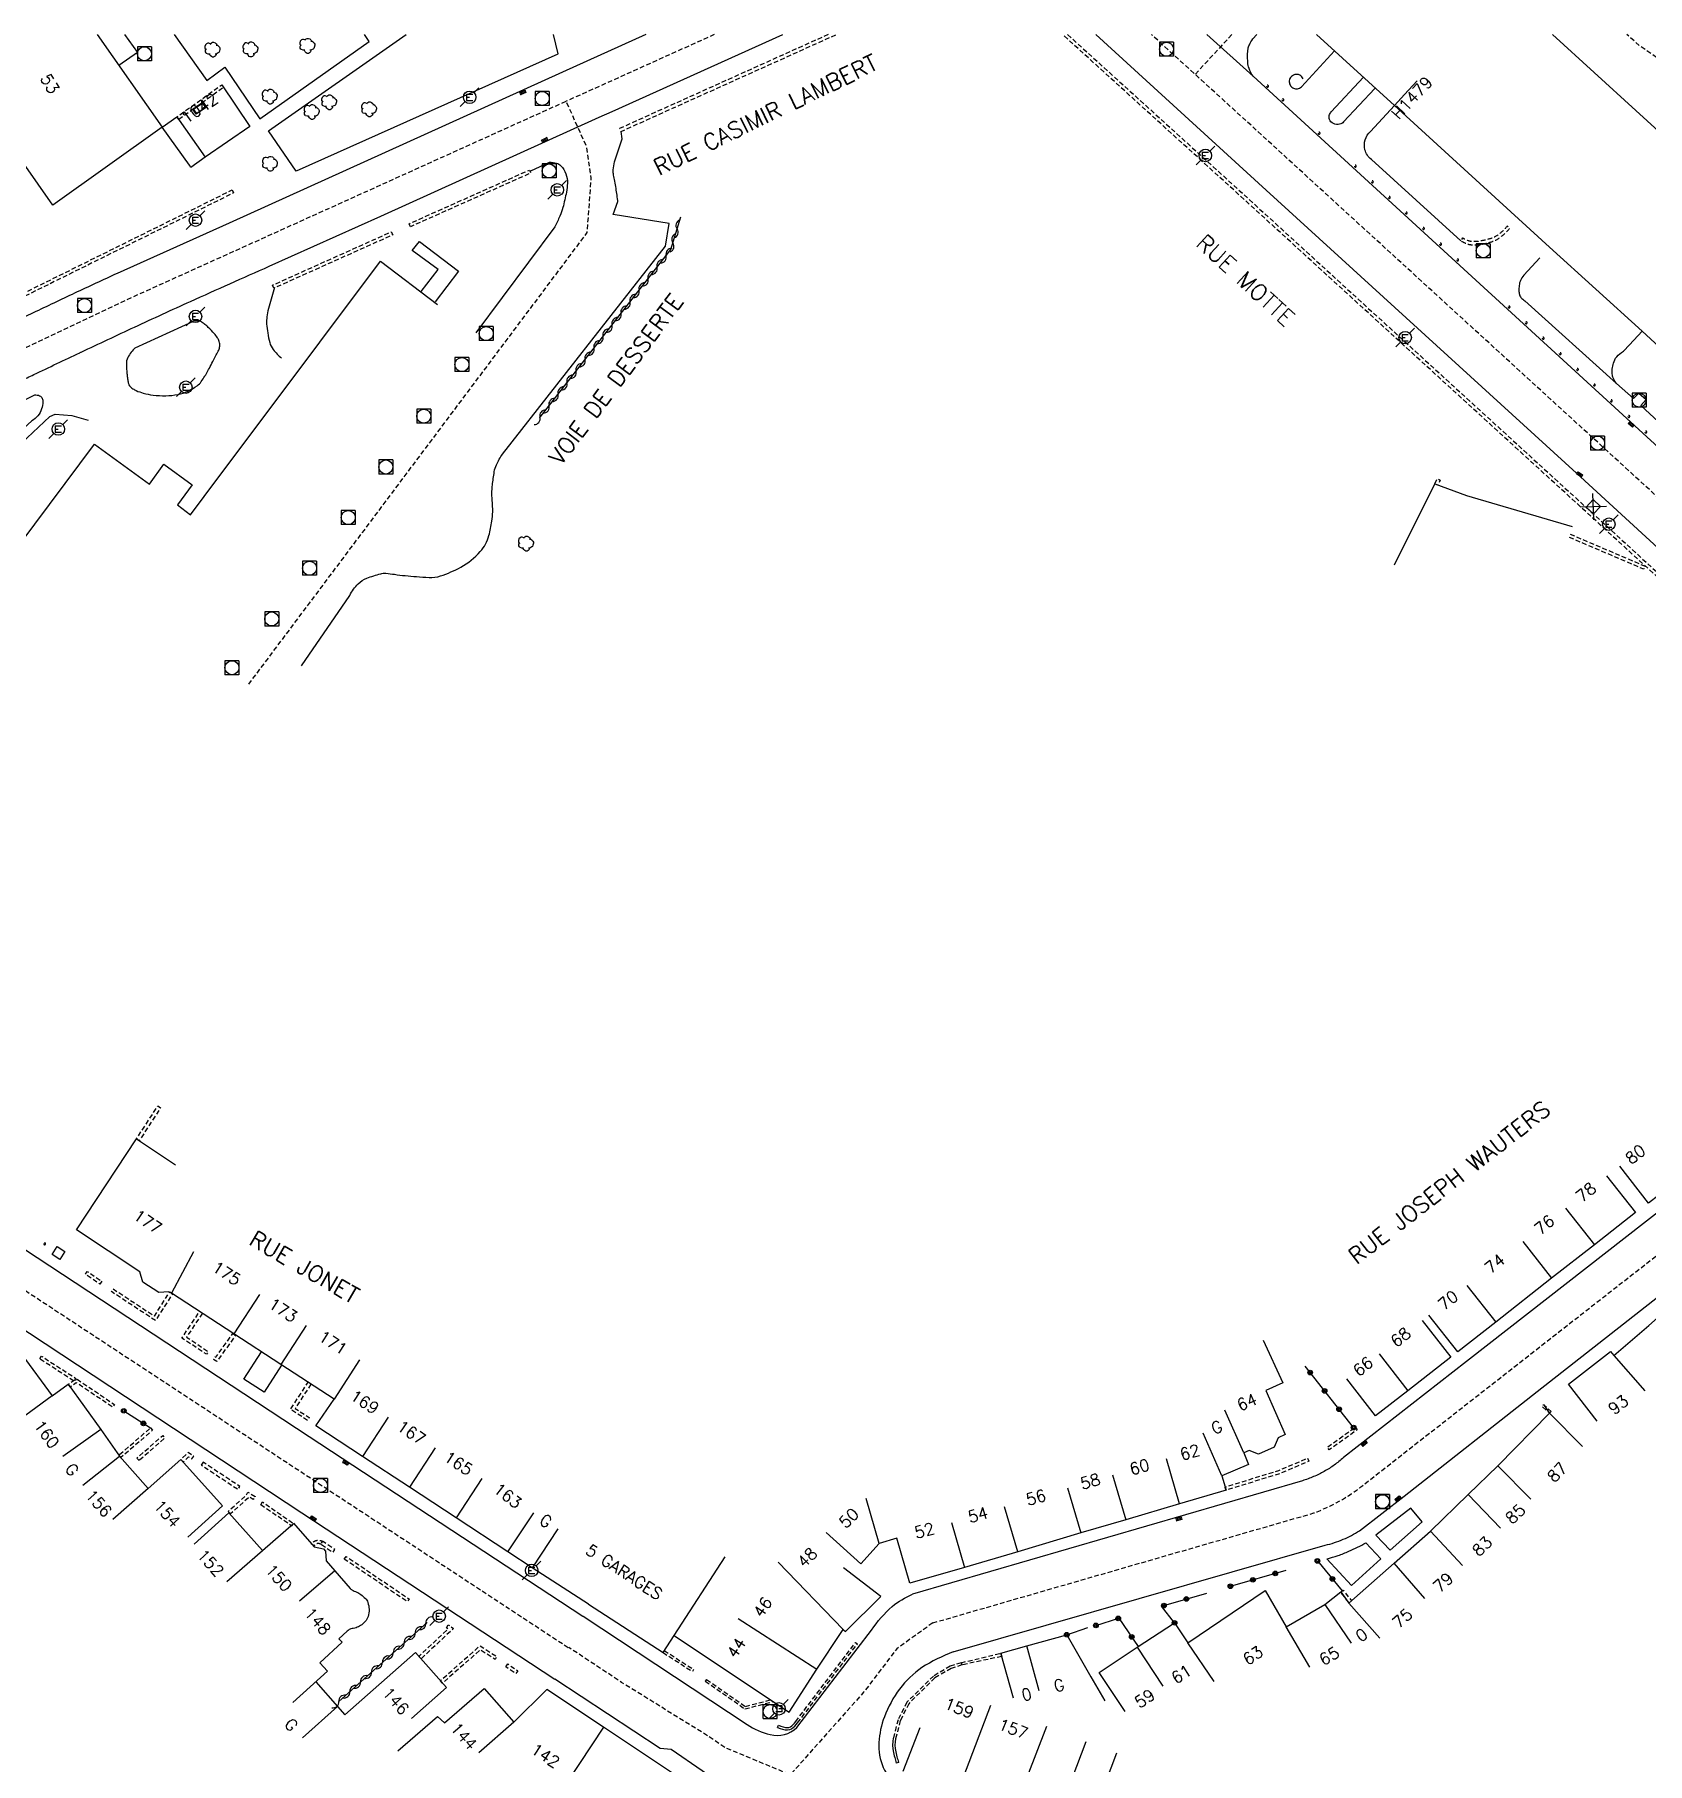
# Model space of a CAD drawing. Header units: millimetres. Extents: x 155999 to 157001, y 123000 to 124001.
# Drawn here: x 156323.2 to 156495.7, y 123815 to 124000 of the extents above; entities that cross this region are included whole.
import ezdxf
from ezdxf.enums import TextEntityAlignment as Align

# ---------------------------------------------------------------- set-up
doc = ezdxf.new("R2010")
doc.units = ezdxf.units.MM
doc.linetypes.add('DASHED', pattern=[0.75, 0.5, -0.25])
doc.layers.get('0').update_dxf_attribs({"linetype": 'CONTINUOUS'})
for name, color, linetype in [('W0001', 6, 'DASHED'), ('W0008', 7, 'CONTINUOUS'), ('W0017', 7, 'CONTINUOUS'), ('W0100', 7, 'CONTINUOUS'), ('W0112', 1, 'DASHED'), ('W0300', 7, 'CONTINUOUS'), ('W0310', 3, 'CONTINUOUS'), ('W0322', 7, 'CONTINUOUS'), ('W0400', 7, 'CONTINUOUS'), ('W0420', 7, 'CONTINUOUS'), ('W0471', 7, 'CONTINUOUS'), ('W0989', 7, 'CONTINUOUS'), ('W0991', 7, 'CONTINUOUS'), ('W1102', 7, 'CONTINUOUS')]:
    doc.layers.add(name, color=color, linetype=linetype)
doc.styles.get("Standard").update_dxf_attribs({"font": 'romans.shx', "width": 0.85})

# ---------------------------------------------------------------- blocks, each defined once
blk = doc.blocks.new('T400')
for p, q in [((-0.15, 0.3), (0.15, 0.3)), ((-0.15, -0.25), (-0.15, 0.3)), ((-0.15, 0.15), (0.15, 0.15)), ((-0.15, 0), (0.15, 0)), ((0.15, 0.3), (0.15, -0.25)), ((-0.15, -0.15), (0.15, -0.15)), ((-0.15, -0.25), (-0.15, -0.3)), ((-0.15, -0.3), (0.15, -0.3)), ((0.15, -0.3), (0.15, -0.25))]:
    blk.add_line(p, q)
blk = doc.blocks.new('t112o')
at = {"color": 0, "linetype": 'Continuous'}
for p, q in [((-0.5, 0.5), (0.5, 0.5)), ((-0.5, -0.5), (-0.5, 0.5)), ((0.5, 0.5), (0.5, -0.5)), ((0.5, -0.5), (-0.5, -0.5))]:
    blk.add_line(p, q, dxfattribs=at)
blk = doc.blocks.new('T420')
for p, q in [((0.75, 0.75), (-0.75, 0.75)), ((-0.75, 0.75), (-0.75, -0.75)), ((0.75, 0.75), (0.75, -0.75)), ((0.75, -0.75), (-0.75, -0.75))]:
    blk.add_line(p, q)
blk.add_ellipse((0, 0), major_axis=(-0.53, 0.53), ratio=1, start_param=3.926991, end_param=10.210176)
blk = doc.blocks.new('T471')
for p, q in [((-0.333334, 0.333334), (-0.333334, -0.333334)), ((-0.333334, 0.333334), (0.333334, 0.333334)), ((-0.333334, 0), (0, 0)), ((0.500001, 0.500001), (1.000002, 1.000002)), ((-0.500001, -0.500001), (-1.000002, -1.000002)), ((-0.333334, -0.333334), (0.333334, -0.333334))]:
    blk.add_line(p, q)
blk.add_ellipse((0, 0), major_axis=(0.471405, 0.471405), ratio=1, start_param=5.4977871438, end_param=11.780972451)
blk = doc.blocks.new('t310o')
at = {"color": 0, "linetype": 'Continuous'}
for centre, start, end in [((-0.5, 0.38), 216.8699, 323.1304), ((0.5, -0.37), 36.8699, 143.1303)]:
    blk.add_arc(centre, 0.625, start, end, dxfattribs=at)
blk = doc.blocks.new('t322o')
at = {"color": 0, "linetype": 'Continuous'}
for radius in [0.25, 0.15]:
    blk.add_circle((0, 0), radius, dxfattribs=at)
blk = doc.blocks.new('T300')
for p, q in [((-0.8, 0.51), (-0.86, 0.34)), ((-0.86, 0.34), (-0.86, 0.17)), ((-0.86, 0.17), (-0.74, 0.06)), ((-0.69, 0.63), (-0.8, 0.51)), ((-0.8, -0.06), (-0.74, 0.06)), ((-0.74, 0.06), (-0.69, 0.11)), ((-0.57, 0.69), (-0.69, 0.63)), ((-0.46, 0.69), (-0.57, 0.69)), ((-0.29, 0.63), (-0.46, 0.69)), ((-0.29, 0.63), (-0.17, 0.74)), ((-0.23, 0.57), (-0.29, 0.63)), ((-0.17, 0.74), (-0.06, 0.8)), ((-0.06, 0.8), (0.06, 0.8)), ((0.06, 0.8), (0.23, 0.74)), ((0.23, 0.74), (0.34, 0.63)), ((0.34, 0.63), (0.4, 0.51)), ((0.46, 0.46), (0.34, 0.46)), ((0.4, 0.51), (0.4, 0.46)), ((0.57, 0.4), (0.46, 0.46)), ((0.57, 0.4), (0.69, 0.29)), ((0.69, 0.29), (0.74, 0.17)), ((0.74, 0.06), (0.69, -0.17)), ((0.74, 0.17), (0.74, 0.06)), ((-0.8, -0.17), (-0.8, -0.06)), ((-0.8, -0.23), (-0.8, -0.17)), ((-0.74, -0.34), (-0.8, -0.23)), ((-0.69, -0.4), (-0.74, -0.34)), ((-0.51, -0.46), (-0.69, -0.4)), ((-0.4, -0.46), (-0.51, -0.46)), ((-0.4, -0.46), (-0.34, -0.46)), ((-0.34, -0.46), (-0.34, -0.4)), ((-0.34, -0.51), (-0.34, -0.46)), ((-0.29, -0.63), (-0.34, -0.51)), ((-0.17, -0.74), (-0.29, -0.63)), ((-0.06, -0.8), (-0.17, -0.74)), ((0.06, -0.8), (-0.06, -0.8)), ((0.17, -0.74), (0.06, -0.8)), ((0.23, -0.69), (0.17, -0.74)), ((0.29, -0.46), (0.23, -0.46)), ((0.29, -0.63), (0.23, -0.69)), ((0.46, -0.4), (0.29, -0.46)), ((0.34, -0.51), (0.29, -0.63)), ((0.34, -0.51), (0.34, -0.46)), ((0.57, -0.34), (0.46, -0.4)), ((0.63, -0.29), (0.57, -0.34)), ((0.69, -0.17), (0.63, -0.29))]:
    blk.add_line(p, q)
blk = doc.blocks.new('t991o')
at = {"color": 0, "linetype": 'Continuous'}
for p, q in [((-1, 1), (1, -1)), ((-1, -1), (1, 1))]:
    blk.add_line(p, q, dxfattribs=at)

msp = doc.modelspace()

# ---------------------------------------------------------------- linework, layer by layer
at = {"layer": 'W0001', "flags": 128}
for points in [[(156395.87, 124000), (156380.03, 123992.86)], [(156690.52, 123747.55), (156620.18, 123823.56), (156594.14, 123851.71), (156583.05, 123863.66), (156561.91, 123886.83), (156549.42, 123901.89), (156537.95, 123912.87), (156450.79, 123992.57), (156442.63, 124000)], [(156451.23, 124000), (156447.31, 123995.74)], [(156346.07, 123930.5), (156358.44, 123947), (156382.28, 123978.81), (156382.71, 123984.68), (156382.2, 123988.04), (156380.03, 123992.86), (156332.93, 123971.58), (156318.59, 123964.79), (156273.93, 123942.81), (156229.92, 123920.59), (156216.41, 123911.11), (156206.34, 123903.46), (156186.9, 123884.03), (156184.79, 123874.25)], [(156220.85, 123914.23), (156307.83, 123874.54), (156314.35, 123870.79), (156380.31, 123827.41)], [(156419.24, 123830.08), (156415.39, 123827.31), (156411.85, 123822.67), (156404.01, 123813.83), (156397, 123816.74), (156395.33, 123817.89), (156385.95, 123823.72), (156380.33, 123827.44)]]:
    msp.add_lwpolyline(points, dxfattribs=at)
for points in [[(156419.24, 123830.08), (156460, 123841.84, 0.076396), (156465.23, 123844.78), (156480.12, 123856.44), (156539.15, 123902.61), (156550.45, 123913.62), (156604.55, 123993.68), (156608.8, 124000)], [(156565.77, 123999.12), (156547.41, 123980.25, -0.104887), (156543.68, 123977.65, -0.020327), (156538.37, 123975.67, -0.124814), (156530.39, 123975.12, -0.135476), (156519.44, 123980.4), (156512.31, 123986.62), (156494.81, 123998.83), (156493.49, 124000)]]:
    msp.add_lwpolyline(points, format="xyb", dxfattribs=at)
at = {"layer": 'W0008', "flags": 128}
for points in [[(156321.63, 123962.93, -0.001007), (156323.09, 123963.63, -0.000009), (156328.01, 123965.97, -0.000463), (156328.1, 123966.02, -0.001536), (156328.14, 123966.03, -0.000009), (156333.87, 123968.71, -0.002928), (156339.86, 123971.46, -0.002095), (156348.27, 123975.22), (156360.2, 123980.58), (156383.56, 123991.17), (156384.95, 123991.78), (156403.2, 124000)], [(156388.55, 124000), (156379.64, 123995.98), (156343.97, 123979.84), (156331.99, 123974.45, 0.00077), (156329.72, 123973.39, 0.00077), (156327.45, 123972.33, 0.001504), (156323.02, 123970.23, 0.001504), (156318.6, 123968.11)], [(156436.67, 124000), (156454.9, 123983.36), (156488.11, 123953.07), (156517.35, 123926.24), (156535.52, 123909.67, -0.063777), (156536.31, 123908.9, -0.086505), (156536.71, 123908.18, -0.013171), (156536.92, 123907.5, -0.024766), (156537, 123907.13, -0.04493), (156537.04, 123906.59, -0.03162), (156536.99, 123905.82, -0.122353), (156536.8, 123905.32, -0.100978), (156536.2, 123904.74), (156476.35, 123858.03), (156463.17, 123847.76, -0.027316), (156462.19, 123846.97, -0.027316), (156461.12, 123846.29, -0.027534), (156459.98, 123845.73, -0.027534), (156458.78, 123845.29), (156417.06, 123833.17)], [(156532.87, 123922.91), (156525.36, 123929.68), (156499.02, 123953.86), (156453.5, 123995.54, -0.05142), (156453.08, 123996.38, -0.07186), (156452.94, 123997.03, -0.025601), (156452.92, 123997.83, -0.032467), (156452.97, 123998.46, -0.071392), (156453.11, 123998.91, -0.046839), (156453.48, 123999.53), (156453.91, 124000)], [(156351.71, 123932.46), (156356.87, 123940, -0.073852), (156357.78, 123941.24, -0.103639), (156358.7, 123941.84, -0.030088), (156360.19, 123942.32, -0.086695), (156360.74, 123942.37, -0.013946), (156361.67, 123942.26, 0.011401), (156362.81, 123942.12, 0.006462), (156364.02, 123942.01, 0.005817), (156365.36, 123941.92, 0.091715), (156366.59, 123942.09, 0.047537), (156368.77, 123943.03, 0.085777), (156370.84, 123944.69, 0.117405), (156371.76, 123946.41, 0.024388), (156372.09, 123947.95, 0.038848), (156372.17, 123948.93, 0.022677), (156372.12, 123950.18, -0.02867), (156372.09, 123951.16, -0.023684), (156372.14, 123951.8, -0.010532), (156372.34, 123953.23, -0.068041), (156372.57, 123953.97, -0.039401), (156373.23, 123955.13), (156390.65, 123977.35), (156391.04, 123979.79), (156385.04, 123980.76), (156385.54, 123982.16, 0.119821), (156385.55, 123982.26, 0.007791), (156385.33, 123983.73, 0.004027), (156385.19, 123984.5, -0.004942), (156385.08, 123985.12, -0.063667), (156385.07, 123985.54, -0.031159), (156385.2, 123986.37), (156386.01, 123988.86), (156385.9, 123989.64)], [(156376.26, 123985.41), (156378.25, 123986.35, -0.085106), (156379, 123986.24, -0.123643), (156379.45, 123985.97, -0.102213), (156380, 123985.1, -0.103556), (156380.16, 123984.1, -0.035313), (156380.05, 123983.15, -0.019998), (156379.67, 123981.49, -0.03203), (156379.35, 123980.59, -0.023757), (156378.8, 123979.43), (156370.38, 123968.1)], [(156348.84, 123972.93), (156348.12, 123970.44, 0.026842), (156348, 123969.61, 0.039284), (156347.99, 123969.03, 0.02586), (156348.1, 123968.08, 0.023468), (156348.32, 123967.05, 0.097346), (156348.68, 123966.31, 0.061537), (156349.58, 123965.38)], [(156492.38, 123962.68, -0.066791), (156492.04, 123963.22, -0.087396), (156491.92, 123963.7, -0.049445), (156491.93, 123964.21, -0.038467), (156492.06, 123964.86, -0.10725), (156492.4, 123965.52, -0.085449), (156493.11, 123966.12), (156493.11, 123966.12), (156493.76, 123966.82), (156495.13, 123968.28)], [(156317.62, 123947.01), (156319.45, 123951.28, 0.019973), (156319.62, 123951.72, 0.047737), (156319.67, 123951.91, 0.006722), (156319.74, 123952.43, -0.007163), (156319.81, 123952.92, -0.007384), (156319.95, 123953.74, -0.017228), (156320.03, 123954.09, -0.071863), (156320.12, 123954.3, -0.015988), (156320.66, 123955.14, -0.028365), (156320.83, 123955.37, -0.016911), (156321.16, 123955.71), (156324.79, 123959.15), (156325.35, 123959.4), (156327.16, 123959.26), (156328.9, 123958.75)], [(156421.42, 123826.99), (156461.22, 123838.39, 0.021243), (156462.2, 123838.67, 0.021243), (156463.15, 123839.03, 0.020555), (156464.04, 123839.45, 0.020555), (156464.89, 123839.94), (156469.67, 123843.65), (156483.89, 123854.85), (156542.11, 123900.49, -0.072728)], [(156381.82, 123830.76), (156352.54, 123849.98), (156316.4, 123873.74, 0.007221)], [(156381.84, 123830.8), (156399.4, 123819.23, 0.1046), (156401.84, 123818.15, 0.265), (156404.7, 123818.88), (156409.63, 123825.32), (156412.69, 123829.32, -0.0577), (156414.9, 123831.85, -0.0501), (156417.06, 123833.17)], [(156421.42, 123826.99, 0.0485), (156418.08, 123825.3, 0.0813), (156415.7, 123823.01, 0.0731), (156414.07, 123820.03, 0.0755), (156413.47, 123817.29, 0.1237), (156413.95, 123814.61, 0.1909), (156415.67, 123812.83), (156437.07, 123804.74, -0.024), (156443.3, 123802.27, -0.0386), (156448.74, 123798.89), (156472.67, 123782.07), (156482.9, 123774.88, 0.1085), (156484.72, 123774.03, 0.1155), (156486.6, 123774.21, 0.1061), (156488.99, 123775.5), (156495.24, 123780.93)], [(156319.52, 123700.87), (156337.89, 123726.96), (156345.28, 123737.49), (156395.48, 123808.83, 0.1053), (156396.27, 123810.7, 0.152), (156396.09, 123812.65, 0.1333), (156394.59, 123814.25), (156391.27, 123816.54), (156390.07, 123816.63), (156378.81, 123824.07)]]:
    msp.add_lwpolyline(points, format="xyb", dxfattribs=at)
for points in [[(156378.63, 124000), (156379.14, 123997.93)], [(156453.5, 123995.54), (156448.54, 124000)], [(156364.53, 123972.52), (156366.34, 123974.87), (156363.57, 123976.89), (156364.34, 123977.86), (156368.51, 123974.68), (156366.03, 123971.4)], [(156333.92, 123966.49), (156340.15, 123969.34)], [(156312.31, 123867.84), (156351.76, 123841.84), (156378.8, 123824.05)], [(156349.58, 123857.67), (156347.72, 123854.77), (156345.56, 123856.16), (156347.45, 123859.07)]]:
    msp.add_lwpolyline(points, dxfattribs=at)
msp.add_lwpolyline([(156320.06, 123956.28), (156319.96, 123956.45), (156319.9, 123958.5), (156320.02, 123959.89), (156323.18, 123961.45, -0.130789), (156323.7, 123961.36, -0.178387), (156323.99, 123961.08, -0.126389), (156324.06, 123960.71, -0.060513), (156323.91, 123959.95, -0.094782), (156323.52, 123959.22, -0.092195), (156322.87, 123958.67), (156320.71, 123956.69)], format="xyb", close=True, dxfattribs=at)
at = {"layer": 'W0017', "flags": 128}
for points in [[(156332.78, 124000), (156334.16, 123998.09), (156332.19, 123996.68)], [(156338.1, 124000), (156341.6, 123995.08), (156343.53, 123996.52), (156347.26, 123990.99), (156358.96, 123999.26), (156358.45, 124000)], [(156379.15, 123997.92), (156351.13, 123985.37), (156348.18, 123989.7), (156362.91, 124000)], [(156343.18, 123994.63), (156346.19, 123990.18), (156341.42, 123986.88)]]:
    msp.add_lwpolyline(points, dxfattribs=at)
for points in [[(156458.87, 123995.25, 0.181668), (156458.5, 123995.66, 0.187206), (156457.96, 123995.72, 0.166655), (156457.51, 123995.41, 0.182338), (156457.37, 123994.93, 0.134017), (156457.52, 123994.53, 0.136551), (156457.84, 123994.26, 0.149338), (156458.27, 123994.21, 0.145192), (156458.67, 123994.41), (156462.21, 123998.27)], [(156466.52, 123994.22), (156463.19, 123990.66, -0.067494), (156462.99, 123990.5, -0.068587), (156462.76, 123990.41, -0.174764), (156462.09, 123990.48, -0.192954), (156461.67, 123990.93, -0.1524), (156461.65, 123991.33, -0.132828), (156461.87, 123991.72), (156465.31, 123995.44)], [(156475.72, 123977.95), (156466.17, 123986.63, -0.081839), (156465.73, 123987.1, -0.081839), (156465.47, 123987.68, -0.139303), (156465.49, 123988.74, -0.139303), (156466.06, 123989.64), (156468.62, 123992.42)], [(156484.17, 123976.11), (156482.45, 123974.26, 0.062788), (156482.11, 123973.7, 0.075565), (156481.97, 123973.17, 0.037624), (156481.94, 123972.6, 0.053329), (156481.99, 123972.21, 0.116382), (156482.16, 123971.88, 0.081243), (156482.57, 123971.53), (156492.38, 123962.68), (156494.19, 123961.05), (156494.75, 123961.64), (156495.54, 123960.95), (156494.97, 123960.31), (156499.69, 123955.96), (156516.42, 123940.74), (156527.25, 123930.89)], [(156333.92, 123966.49, 0.084249), (156333.15, 123965.47, 0.134099), (156332.98, 123964.68, 0.007304), (156333.04, 123963.76, 0.014662), (156333.1, 123963.3, 0.006496), (156333.17, 123962.84, 0.018067), (156333.2, 123962.67, 0.116151), (156333.32, 123962.43, 0.063151), (156333.68, 123962.11, 0.055578), (156334.04, 123961.91, 0.029089), (156334.79, 123961.64, 0.040441), (156335.84, 123961.43, 0.032211), (156337.19, 123961.36, 0.048236), (156338.5, 123961.51, 0.056959), (156339.57, 123961.86, 0.047674), (156340.54, 123962.42, 0.083118), (156341, 123962.88, 0.010996), (156341.38, 123963.45, 0.021839), (156341.55, 123963.74, 0.003455), (156341.86, 123964.33, -0.002934), (156342.22, 123965.03, -0.008612), (156342.53, 123965.6, 0.009216), (156342.81, 123966.12, 0.082834), (156342.95, 123966.56, 0.08355), (156342.95, 123967.02, 0.051561), (156342.87, 123967.29, 0.044216), (156342.72, 123967.57, 0.038131), (156342.4, 123968, 0.021593), (156341.75, 123968.68, 0.023774), (156341.39, 123968.99, 0.023513), (156341.01, 123969.27, 0.124498), (156340.7, 123969.37, 0.070376), (156340.15, 123969.34)], [(156464.05, 123834.07), (156461.38, 123836.93, 0.018276), (156462.59, 123837.29, 0.018276), (156463.76, 123837.75, 0.014802), (156464.68, 123838.18, 0.014802), (156465.58, 123838.66), (156467.18, 123836.94), (156464.04, 123834.1)]]:
    msp.add_lwpolyline(points, format="xyb", dxfattribs=at)
for points in [[(156341.55, 123992.22), (156340.45, 123991.48), (156340.09, 123992.03), (156341.18, 123992.76)], [(156466.64, 123839.46), (156468.18, 123837.85), (156471.58, 123840.91), (156470.38, 123842.36)]]:
    msp.add_lwpolyline(points, close=True, dxfattribs=at)
at = {"layer": 'W0100'}
msp.add_line((156417.87, 123818.86), (156416.04, 123814.2), dxfattribs=at)
at = {"layer": 'W0100', "flags": 128}
for points in [[(156329.85, 124000), (156336.83, 123990.09), (156325.11, 123981.76), (156312.79, 123999.35), (156313.71, 124000)], [(156460.3, 124000), (156468.62, 123992.42), (156485.21, 123977.24), (156495.13, 123968.28), (156530.29, 123935.85), (156533.02, 123938.87), (156529.32, 123942.23)], [(156533.02, 123938.87), (156541.78, 123948.47), (156510.12, 123977.32), (156512.62, 123980.03), (156505.7, 123986.3), (156503.37, 123983.74), (156485.54, 124000)], [(156468.62, 123992.42), (156469.71, 123993.6), (156471.07, 123995.06)], [(156310.94, 123918.39), (156304.86, 123923.17), (156315.19, 123936.96), (156329.59, 123956.2), (156335.46, 123951.89), (156337, 123954.04), (156340.01, 123951.82), (156338.44, 123949.69), (156339.86, 123948.63), (156341.32, 123950.58), (156353.67, 123967.09), (156360.15, 123975.75), (156366.27, 123971.14)], [(156468.63, 123943.29), (156472.95, 123951.94), (156476.33, 123950.68), (156487.64, 123947.36), (156487.64, 123947.36)], [(156530.16, 123908.18), (156533.31, 123904.29), (156528.27, 123900.22), (156524.35, 123897.13), (156519.61, 123893.41), (156515.23, 123890.03), (156511.28, 123886.97), (156508.91, 123885.14), (156504.34, 123881.59), (156499.12, 123877.55), (156495.8, 123874.98), (156492.74, 123878.93)], [(156353.26, 123851.18), (156355.2, 123854.02), (156349.5, 123857.72), (156344.48, 123861.01), (156337.81, 123865.37), (156337.53, 123865.49), (156336.44, 123865.42), (156334.75, 123866.52), (156334.43, 123867.64), (156327.64, 123872.12), (156334.05, 123881.85), (156338.23, 123879.1)], [(156491.3, 123877.91), (156494.4, 123873.98), (156490.02, 123870.52), (156485.44, 123866.96), (156479.47, 123862.24), (156475.39, 123859.07), (156472.32, 123863.02)], [(156490.32, 123851.67), (156487.25, 123855.61), (156491.74, 123859.11), (156492.11, 123858.68), (156495.83, 123861.9), (156500.19, 123865.76), (156502.31, 123867.46), (156508.28, 123872.06), (156510.81, 123869.1), (156518.72, 123875.57), (156521.89, 123871.7)], [(156340.18, 123869.77), (156337.81, 123865.37)], [(156347.22, 123865.2), (156344.48, 123861.01)], [(156352.23, 123861.91), (156349.5, 123857.72)], [(156471.58, 123862.44), (156474.65, 123858.5), (156470.05, 123854.92), (156466.6, 123852.23), (156463.53, 123856.18)], [(156454.6, 123860.33), (156456.67, 123855.77), (156454.86, 123854.95), (156456.93, 123850.23), (156456.18, 123849.89), (156455.75, 123848.9), (156454.1, 123848.15), (156453.07, 123848.52), (156452.52, 123848.27), (156453.03, 123847.04), (156450.16, 123845.8), (156450.61, 123844.27), (156445.65, 123842.83), (156439.89, 123841.12), (156435.09, 123839.73), (156428.34, 123837.7), (156422.65, 123836.01), (156416.79, 123834.32), (156415.41, 123839.13), (156413.51, 123838.58), (156411.55, 123836.4), (156407.83, 123839.74)], [(156317.77, 123855.85), (156321.8, 123858.81), (156325.05, 123854.37), (156326.77, 123855.61), (156330.26, 123850.78), (156332.26, 123847.93)], [(156357.92, 123858.21), (156355.2, 123854.02)], [(156439.83, 123820.61), (156437.04, 123824.76), (156441.1, 123827.48), (156445.11, 123830.09), (156446.54, 123827.96), (156454.81, 123833.55), (156457.06, 123829.65), (156461.17, 123832.06), (156462.9, 123833.4), (156463.74, 123832.19), (156468.58, 123836.46), (156472.5, 123839.9), (156476.5, 123843.81), (156479.69, 123846.88), (156485.21, 123852.52)], [(156484.57, 123853.44), (156485.21, 123852.52), (156488.73, 123848.96)], [(156366, 123848.8), (156363.26, 123844.62), (156358.23, 123847.9), (156353.24, 123851.17)], [(156360.97, 123852.09), (156358.23, 123847.9)], [(156328.33, 123844.83), (156332.26, 123847.93), (156335.31, 123844.46), (156338.8, 123847.56), (156343.28, 123842.6), (156339.57, 123839.25)], [(156371, 123845.52), (156368.25, 123841.34)], [(156373.8, 123837.68), (156368.25, 123841.34), (156363.26, 123844.62)], [(156340.23, 123838.51), (156343.95, 123841.85), (156347.56, 123837.83), (156350.87, 123840.73)], [(156379.13, 123840.15), (156376.39, 123835.97), (156373.8, 123837.68), (156376.56, 123841.85)], [(156382.41, 123832.1), (156376.39, 123835.97), (156376.39, 123835.97)], [(156382.41, 123832.1), (156390.39, 123826.93), (156391.59, 123828.75), (156396.63, 123825.33), (156403.88, 123820.53), (156406.84, 123825.12), (156409.44, 123829.05), (156409.66, 123829.39), (156409.89, 123829.16), (156413.67, 123832.9)], [(156427.89, 123822.03), (156426.52, 123826.84), (156429.29, 123827.63), (156433.57, 123828.81), (156436.14, 123824.33), (156437.64, 123821.73)], [(156355.55, 123821.13), (156356.36, 123820.25), (156363.9, 123826.93), (156367.22, 123823.16), (156363.47, 123819.85)], [(156353.25, 123823.78), (156355.55, 123821.13), (156351.82, 123817.8)], [(156362.02, 123816.4), (156366.27, 123820.08), (156367, 123819.4), (156371.25, 123823.07), (156374.43, 123819.47), (156370.68, 123816.17)], [(156393.66, 123812.51), (156384.03, 123818.93), (156377.95, 123822.97), (156374.43, 123819.47)]]:
    msp.add_lwpolyline(points, dxfattribs=at)
for points in [[(156336.83, 123990.09), (156338.39, 123991.2), (156341.42, 123986.88), (156339.89, 123985.79), (156339.72, 123986.02)], [(156341.11, 123992.68), (156341.45, 123992.19), (156340.51, 123991.54), (156340.17, 123992.03)], [(156490.66, 123949.52), (156489.91, 123948.73), (156489.14, 123949.46), (156489.89, 123950.25)]]:
    msp.add_lwpolyline(points, close=True, dxfattribs=at)
msp.add_lwpolyline([(156350.86, 123840.74), (156353.06, 123838.23), (156354.07, 123837.99), (156354.28, 123837.74), (156354.35, 123836.72), (156355.27, 123835.67), (156356.91, 123833.77, 0.025678), (156357.06, 123833.64, 0.048731), (156357.16, 123833.58, 0.035579), (156357.36, 123833.49, -0.026854), (156357.64, 123833.38, -0.051391), (156358.07, 123833.12, -0.040467), (156358.55, 123832.7, -0.108646), (156358.81, 123832.28, -0.071804), (156358.95, 123831.55, -0.089918), (156358.84, 123830.77, -0.11112), (156358.52, 123830.23, -0.053729), (156358.02, 123829.79, -0.071823), (156357.57, 123829.57, -0.044466), (156357.26, 123829.5, 0.051866), (156356.99, 123829.44, 0.059699), (156356.83, 123829.36, 0.037893), (156356.61, 123829.19), (156355.71, 123828.38), (156356.08, 123828.03), (156353.69, 123825.82), (156354.5, 123824.92), (156350.78, 123821.57)], format="xyb", dxfattribs=at)
at = {"layer": 'W0112'}
for p, q in [((156390.39, 123826.93), (156390.39, 123826.92)), ((156390.39, 123826.92), (156393.53, 123824.88)), ((156390.52, 123827.13), (156393.66, 123825.09)), ((156404.58, 123819.53), (156410.98, 123827.99)), ((156404.78, 123819.38), (156411.18, 123827.84)), ((156410.98, 123827.99), (156411.18, 123827.84)), ((156422.27, 123825.82), (156426.52, 123826.84)), ((156426.62, 123826.5), (156422.35, 123825.58)), ((156426.52, 123826.84), (156426.62, 123826.5)), ((156393.66, 123825.09), (156393.53, 123824.88)), ((156421.1, 123825.45), (156419.32, 123824.4)), ((156421.2, 123825.22), (156419.47, 123824.2)), ((156422.27, 123825.82), (156421.1, 123825.45)), ((156422.35, 123825.58), (156421.2, 123825.22)), ((156422.27, 123825.82), (156422.35, 123825.58)), ((156395.05, 123824.04), (156394.91, 123823.84)), ((156394.91, 123823.84), (156399.15, 123820.88)), ((156395.05, 123824.04), (156399.2, 123821.15)), ((156419.32, 123824.4), (156416.47, 123821.59)), ((156419.47, 123824.2), (156416.68, 123821.44)), ((156399.15, 123820.88), (156402.17, 123821.66)), ((156399.2, 123821.15), (156401.89, 123821.85)), ((156416.47, 123821.59), (156415.53, 123819.72)), ((156416.68, 123821.44), (156415.76, 123819.63)), ((156402.64, 123818.9), (156402.73, 123819.14)), ((156402.73, 123819.14), (156403, 123819.03)), ((156403, 123819.03), (156403.25, 123818.95)), ((156403.25, 123818.95), (156403.48, 123818.89)), ((156403.86, 123818.91), (156404.01, 123818.97)), ((156404.01, 123818.97), (156404.16, 123819.07)), ((156404.16, 123819.07), (156404.3, 123819.21)), ((156404.3, 123819.21), (156404.45, 123819.37)), ((156404.31, 123818.88), (156404.48, 123819.03)), ((156404.45, 123819.37), (156404.58, 123819.53)), ((156404.48, 123819.03), (156404.64, 123819.2)), ((156404.64, 123819.2), (156404.78, 123819.38)), ((156415.53, 123819.72), (156415.02, 123817.75)), ((156415.76, 123819.63), (156415.27, 123817.69)), ((156402.64, 123818.9), (156402.91, 123818.8)), ((156402.91, 123818.8), (156403.18, 123818.71)), ((156403.18, 123818.71), (156403.44, 123818.65)), ((156403.44, 123818.65), (156403.7, 123818.63)), ((156403.48, 123818.89), (156403.69, 123818.88)), ((156403.69, 123818.88), (156403.86, 123818.91)), ((156403.7, 123818.63), (156403.94, 123818.67)), ((156403.94, 123818.67), (156404.13, 123818.76)), ((156404.13, 123818.76), (156404.31, 123818.88)), ((156414.96, 123817.38), (156414.95, 123817)), ((156415.02, 123817.75), (156414.96, 123817.38)), ((156415.21, 123817.35), (156415.2, 123817.01)), ((156415.27, 123817.69), (156415.21, 123817.35)), ((156414.95, 123817), (156414.98, 123816.62)), ((156414.98, 123816.62), (156415.05, 123816.23)), ((156415.05, 123816.23), (156415.13, 123815.86)), ((156415.13, 123815.86), (156415.17, 123815.7)), ((156415.17, 123815.7), (156415.21, 123815.55)), ((156415.2, 123817.01), (156415.23, 123816.65)), ((156415.21, 123815.55), (156415.26, 123815.39)), ((156415.23, 123816.65), (156415.29, 123816.28)), ((156415.26, 123815.39), (156415.3, 123815.24)), ((156415.29, 123816.28), (156415.37, 123815.92)), ((156415.3, 123815.24), (156415.34, 123815.08)), ((156415.37, 123815.92), (156415.41, 123815.76)), ((156415.41, 123815.76), (156415.45, 123815.61)), ((156415.45, 123815.61), (156415.5, 123815.46)), ((156415.5, 123815.46), (156415.54, 123815.31)), ((156415.54, 123815.31), (156415.58, 123815.15)), ((156415.58, 123815.15), (156415.34, 123815.08))]:
    msp.add_line(p, q, dxfattribs=at)
at = {"layer": 'W0112', "flags": 128}
for points in [[(156408.05, 124000), (156385.75, 123989.96), (156385.9, 123989.64), (156408.92, 124000)], [(156433.67, 124000), (156433.67, 124000), (156453.1, 123982.35), (156499.04, 123940.36), (156498.8, 123940.1), (156452.86, 123982.08), (156433.14, 124000)], [(156472.95, 123951.94), (156473.21, 123952.5), (156473.53, 123952.34), (156473.28, 123951.82)], [(156487.41, 123946.56), (156495.44, 123943.13), (156495.3, 123942.8), (156487.3, 123946.22)], [(156341.12, 123863.21), (156339.42, 123860.66), (156341.74, 123859.11), (156341.54, 123858.82), (156338.93, 123860.56), (156340.82, 123863.4)], [(156352.73, 123855.62), (156351.04, 123853.03), (156352.55, 123852.04), (156352.36, 123851.74), (156350.54, 123852.93), (156352.43, 123855.82)]]:
    msp.add_lwpolyline(points, dxfattribs=at)
for points in [[(156338.59, 123990.91), (156338.39, 123991.2), (156343.18, 123994.63), (156343.39, 123994.35)], [(156363.36, 123979.44), (156363.22, 123979.76), (156376.09, 123985.51), (156376.23, 123985.18)], [(156344.3, 123983.38), (156344.45, 123983.06), (156311.32, 123966.66), (156311.17, 123966.98)], [(156348.75, 123972.86), (156348.61, 123973.19), (156361.32, 123978.9), (156361.47, 123978.57)], [(156334.35, 123881.66), (156334.05, 123881.85), (156336.35, 123885.38), (156336.65, 123885.19)], [(156330.36, 123866.63), (156330.16, 123866.33), (156328.6, 123867.39), (156328.8, 123867.68)], [(156337.62, 123865.49), (156337.92, 123865.3), (156336.09, 123862.42), (156331.38, 123865.53), (156331.57, 123865.82), (156335.98, 123862.91)], [(156344.38, 123861.06), (156344.67, 123860.86), (156342.67, 123858.06), (156342.31, 123858.25), (156342.48, 123858.56), (156342.56, 123858.52)], [(156323.72, 123858.33), (156323.91, 123858.62), (156327.63, 123856.21), (156327.44, 123855.91)], [(156326.97, 123855.32), (156326.77, 123855.61), (156327.63, 123856.21), (156331.71, 123853.45), (156331.51, 123853.16), (156327.63, 123855.78)], [(156485.38, 123852.71), (156485.21, 123852.52), (156484.41, 123853.23), (156484.58, 123853.43)], [(156335.57, 123850.94), (156335.79, 123850.69), (156332.39, 123847.77), (156332.17, 123848.02)], [(156464.45, 123851.03), (156464.65, 123850.74), (156461.63, 123848.58), (156461.43, 123848.87)], [(156334.35, 123847.44), (156334.11, 123847.71), (156336.87, 123850.14), (156337.1, 123849.87)], [(156338.8, 123847.56), (156339.05, 123847.3), (156339.64, 123847.86), (156340, 123847.62), (156340.2, 123847.91), (156339.61, 123848.31)], [(156341.2, 123847.27), (156341, 123846.97), (156344.94, 123844.37), (156345.13, 123844.67)], [(156459.32, 123847.69), (156459.46, 123847.37), (156456.38, 123846.06), (156450.61, 123844.27), (156450.51, 123844.61), (156456.26, 123846.4)], [(156344.12, 123841.74), (156343.88, 123842.01), (156345.85, 123843.78), (156345.99, 123844.08), (156346.75, 123843.59), (156346.56, 123843.29), (156346.14, 123843.57)], [(156347.36, 123842.73), (156347.56, 123843.02), (156350.87, 123840.73), (156350.67, 123840.44)], [(156356.29, 123836.91), (156356.49, 123837.2), (156363.23, 123832.65), (156363.03, 123832.35)], [(156462.86, 123833.37), (156463.13, 123833.59), (156464.05, 123832.43), (156463.78, 123832.21)], [(156367.22, 123829.57), (156367.41, 123829.87), (156367.98, 123829.49), (156364.5, 123826.24), (156364.26, 123826.5), (156367.41, 123829.44)], [(156366.81, 123823.64), (156366.58, 123823.9), (156370.82, 123827.64), (156372.61, 123826.47), (156372.42, 123826.17), (156370.85, 123827.2)], [(156373.57, 123825.4), (156373.77, 123825.69), (156374.85, 123824.96), (156374.65, 123824.66)]]:
    msp.add_lwpolyline(points, close=True, dxfattribs=at)
for points in [[(156454.95, 123994.48, 1.023033), (156455.15, 123994.48, 0.977486)], [(156456.59, 123993.02, 1.023033), (156456.79, 123993.02, 0.977486)], [(156460.47, 123989.45, 1.023033), (156460.67, 123989.45, 0.977486)], [(156464.35, 123985.93, 1.023033), (156464.55, 123985.93, 0.977486)], [(156466.17, 123984.25, 1.023033), (156466.37, 123984.25, 0.977486)], [(156467.98, 123982.58, 1.023033), (156468.18, 123982.58, 0.977486)], [(156469.79, 123980.92, 1.023033), (156469.99, 123980.92, 0.977486)], [(156471.63, 123979.26, 1.023033), (156471.83, 123979.26, 0.977486)], [(156479.73, 123978.59, -0.085758), (156478.87, 123978.16, -0.034482), (156477.67, 123977.89, -0.054445), (156476.93, 123977.86, -0.072185), (156476.53, 123977.94, -0.047543), (156475.9, 123978.25), (156475.72, 123977.95, 0.047543), (156476.41, 123977.61, 0.072185), (156476.91, 123977.51, 0.054445), (156477.72, 123977.54, 0.034482), (156478.97, 123977.82, 0.085758), (156479.94, 123978.31, 0.065228), (156480.96, 123979.29), (156480.69, 123979.51, -0.065228)], [(156473.46, 123977.58, 1.023033), (156473.66, 123977.58, 0.977486)], [(156475.29, 123975.9, 1.023033), (156475.49, 123975.9, 0.977486)], [(156480.79, 123970.86, 1.023033), (156480.99, 123970.86, 0.977486)], [(156482.62, 123969.17, 1.023033), (156482.82, 123969.17, 0.977486)], [(156484.44, 123967.52, 1.023033), (156484.64, 123967.52, 0.977486)], [(156486.26, 123965.87, 1.023033), (156486.46, 123965.86, 0.977486)], [(156488.1, 123964.18, 1.023033), (156488.3, 123964.18, 0.977486)], [(156489.91, 123962.52, 1.023033), (156490.11, 123962.51, 0.977486)], [(156491.73, 123960.83, 1.023033), (156491.93, 123960.82, 0.977486)], [(156493.6, 123959.15, 1.023033), (156493.8, 123959.15, 0.977486)], [(156495.42, 123957.48, 1.023033), (156495.62, 123957.48, 0.977486)], [(156324.15, 123870.66, 1.023033), (156324.34, 123870.62, 0.977486)], [(156353.69, 123838.91, -0.079121), (156353.95, 123838.81), (156353.75, 123838.52), (156355.1, 123837.64), (156355.3, 123837.93), (156353.95, 123838.81), (156353.77, 123838.5, 0.079121), (156353.62, 123838.56, 0.079121), (156353.46, 123838.57, 0.113936), (156353.24, 123838.49, 0.113936), (156353.08, 123838.33), (156352.78, 123838.52, -0.113936), (156353.05, 123838.79, -0.113936), (156353.42, 123838.92, -0.079121)]]:
    msp.add_lwpolyline(points, format="xyb", close=True, dxfattribs=at)
at = {"layer": 'W0310', "flags": 128}
for points in [[(156377.23, 123959.06), (156391.23, 123977.01), (156392.28, 123980.49)], [(156355.71, 123821.67), (156365.15, 123830.14)]]:
    msp.add_lwpolyline(points, dxfattribs=at)
at = {"layer": 'W0322', "flags": 128}
for points in [[(156464.26, 123850.97), (156459.08, 123857.53)], [(156332.7, 123852.77), (156335.57, 123850.94)], [(156451.08, 123834), (156457.06, 123835.72)], [(156460.39, 123836.71), (156463.05, 123833.53)], [(156445.11, 123830.09), (156443.72, 123831.86), (156448.55, 123833.28)], [(156436.69, 123829.82), (156439.16, 123830.58), (156441.22, 123827.55)], [(156433.57, 123828.81), (156435.84, 123829.59)]]:
    msp.add_lwpolyline(points, dxfattribs=at)
at = {"layer": 'W1102'}
for p, q in [((156486.93, 123874.45), (156490.02, 123870.52)), ((156482.36, 123870.89), (156485.44, 123866.96)), ((156476.38, 123866.18), (156479.47, 123862.24)), ((156492.11, 123858.68), (156495.41, 123854.92)), ((156325.05, 123854.37), (156321.02, 123851.41)), ((156452.52, 123848.27), (156450.47, 123852.83)), ((156330.26, 123850.78), (156326.18, 123847.88)), ((156450.16, 123845.8), (156448.18, 123850.39)), ((156445.65, 123842.83), (156444.24, 123847.63)), ((156479.69, 123846.88), (156483.21, 123843.32)), ((156438.48, 123845.92), (156439.89, 123841.12)), ((156335.31, 123844.46), (156331.55, 123841.16)), ((156413.51, 123838.58), (156412.12, 123843.38)), ((156433.67, 123844.53), (156435.09, 123839.73)), ((156479.98, 123840.22), (156476.5, 123843.81)), ((156428.34, 123837.7), (156426.91, 123842.49)), ((156421.25, 123840.81), (156422.65, 123836.01)), ((156475.9, 123836.23), (156472.5, 123839.9)), ((156343.73, 123834.5), (156347.56, 123837.83)), ((156355.27, 123835.67), (156351.49, 123832.39)), ((156391.59, 123828.75), (156397.02, 123837.15)), ((156409.66, 123829.39), (156402.69, 123836.57)), ((156413.67, 123832.9), (156409.71, 123835.96)), ((156471.88, 123832.71), (156468.58, 123836.46)), ((156461.17, 123832.06), (156463.98, 123827.93)), ((156467.05, 123828.44), (156463.74, 123832.19)), ((156398.43, 123830.54), (156406.84, 123825.12)), ((156459.59, 123825.34), (156457.06, 123829.65)), ((156430.64, 123822.81), (156429.29, 123827.63)), ((156441.1, 123827.48), (156443.85, 123823.31)), ((156449.34, 123823.82), (156446.54, 123827.96)), ((156421.87, 123811.92), (156425.47, 123821.27)), ((156384.03, 123818.93), (156378.49, 123810.6)), ((156431.42, 123819.01), (156427.81, 123809.68)), ((156435.61, 123817.37), (156432.05, 123808.02)), ((156438.88, 123816.16), (156435.36, 123806.79))]:
    msp.add_line(p, q, dxfattribs=at)
at = {"layer": 'W1102', "flags": 128}
msp.add_lwpolyline([(156466.98, 123858.86), (156470.05, 123854.92)], dxfattribs=at)

# ---------------------------------------------------------------- block references
at = {"layer": 'W0112', "rotation": 147.2094763495591}
msp.add_blockref('t112o', (156325.72, 123869.65), dxfattribs=at)
at = {"layer": 'W0300'}
for p in [(156342.25, 123998.38), (156346.3, 123998.41), (156352.39, 123998.79), (156348.37, 123993.35), (156354.71, 123992.76), (156358.99, 123992.01), (156352.85, 123991.72), (156348.39, 123986.17), (156375.78, 123945.53)]:
    msp.add_blockref('T300', p, dxfattribs=at)
at = {"layer": 'W0310'}
for p, rotation in [((156391.89, 123979.21), 73.19535276709381), ((156391.44, 123977.71), 73.19535276709381), ((156390.72, 123976.35), 52.04733779051358), ((156388.79, 123973.88), 52.04733779051358), ((156389.75, 123975.12), 52.04733779051358), ((156387.83, 123972.65), 52.04733779051358), ((156385.9, 123970.18), 52.04733779051358), ((156386.86, 123971.41), 52.04733779051358), ((156384.94, 123968.94), 52.04733779051358), ((156383.01, 123966.47), 52.04733779051358), ((156383.97, 123967.71), 52.04733779051358), ((156382.05, 123965.24), 52.04733779051358), ((156380.12, 123962.77), 52.04733779051358), ((156381.09, 123964), 52.04733779051358), ((156379.16, 123961.53), 52.04733779051358), ((156377.23, 123959.06), 52.04733779051358), ((156378.2, 123960.3), 52.04733779051358), ((156365.03, 123830.04), 41.90967499818654), ((156362.7, 123827.95), 41.90967499818654), ((156363.87, 123828.99), 41.90967499818654), ((156360.37, 123825.86), 41.90967499818654), ((156361.54, 123826.9), 41.90967499818654), ((156358.04, 123823.76), 41.90967499818654), ((156359.21, 123824.81), 41.90967499818654), ((156356.88, 123822.72), 41.90967499818654), ((156355.71, 123821.67), 41.90967499818654)]:
    msp.add_blockref('t310o', p, dxfattribs=dict(at, rotation=rotation))
at = {"layer": 'W0322'}
for p, rotation in [((156459.61, 123856.86), 128.3253669054712), ((156461.16, 123854.9), 128.3253669054712), ((156332.7, 123852.77), 327.4397844066278), ((156462.71, 123852.94), 128.3253669054712), ((156334.81, 123851.42), 327.4397844066278), ((156464.26, 123850.97), 128.3253669054712), ((156455.88, 123835.38), 16.07307951857644), ((156460.39, 123836.71), 309.9903333794664), ((156451.08, 123834), 16.07307951857644), ((156453.48, 123834.69), 16.07307951857644), ((156461.99, 123834.79), 309.9903333794664), ((156443.97, 123831.93), 16.47326742316486), ((156446.37, 123832.64), 16.47326742316486), ((156436.69, 123829.82), 17.17494077619517), ((156439.08, 123830.56), 17.17494077619517), ((156445.11, 123830.09), 128.0836097031707), ((156433.57, 123828.81), 19.13083917907658), ((156440.52, 123828.58), 304.160249660774)]:
    msp.add_blockref('t322o', p, dxfattribs=dict(at, rotation=rotation))
at = {"layer": 'W0400'}
for p, rotation in [((156375.38, 123993.84), 292.0630972606126), ((156377.74, 123988.71), 115.3976060735335), ((156493.95, 123958.31), 48.72690957192044), ((156488.44, 123952.94), 53.20108184864667), ((156465.38, 123849.27), 307.8763500166633), ((156356.43, 123847.23), 239.097318794192), ((156469, 123843.36), 308.0400750004878), ((156352.99, 123841.25), 55.32540469724708), ((156445.56, 123841.2), 286.4014360625824)]:
    msp.add_blockref('T400', p, dxfattribs=dict(at, rotation=rotation))
at = {"layer": 'W0420'}
for p in [(156334.91, 123997.95), (156444.24, 123998.43), (156377.47, 123993.17), (156378.21, 123985.41), (156478.13, 123976.88), (156328.5, 123971.01), (156371.48, 123968.01), (156368.88, 123964.7), (156494.8, 123960.89), (156364.79, 123959.18), (156490.36, 123956.3), (156360.74, 123953.74), (156356.72, 123948.33), (156352.58, 123942.91), (156348.53, 123937.48), (156344.28, 123932.27), (156353.74, 123844.79), (156467.35, 123843.06), (156467.36, 123843.05)]:
    msp.add_blockref('T420', p, dxfattribs=at)
at = {"layer": 'W0420', "rotation": 180.2174}
msp.add_blockref('T420', (156401.85, 123820.6), dxfattribs=at)
at = {"layer": 'W0471'}
for p in [(156369.7, 123993.29), (156448.4, 123987.07), (156379.08, 123983.39), (156340.38, 123980.15), (156340.38, 123969.85), (156469.77, 123967.58), (156339.35, 123962.28), (156325.7, 123957.8), (156491.56, 123947.63), (156376.33, 123835.7), (156366.44, 123830.8)]:
    msp.add_blockref('T471', p, dxfattribs=at)
at = {"layer": 'W0471', "rotation": 180.2174}
msp.add_blockref('T471', (156402.79, 123820.89), dxfattribs=at)
at = {"layer": 'W0991', "extrusion": (0, 0, -1), "rotation": 43.4751244041114}
msp.add_blockref('t991o', (-156489.9, 123949.49), dxfattribs=at)

# ---------------------------------------------------------------- texts
at = {"layer": 'W0989'}
for s, rotation, p in [('RUE CASIMIR LAMBERT', 25.9942, (156401.36, 123991.42)), ('RUE MOTTE', 317.5582, (156452.7, 123973.72)), ('VOIE DE DESSERTE', 53.1445, (156385.36, 123963.15)), ('RUE JOSEPH WAUTERS', 38.0309, (156474.49, 123877.21)), ('RUE JONET', 329.9784, (156352.03, 123868.15))]:
    msp.add_text(s, height=1.75, rotation=rotation, dxfattribs=at).set_placement(p, align=Align.MIDDLE)
at = {"layer": 'W0991'}
for s, rotation, p in [('53', 300.8349, (156324.81, 123994.73)), ('H1479', 47.1623, (156470.49, 123993.24)), ('1042', 34.6579, (156340.81, 123992.12)), ('80', 38.951, (156494.4, 123880.21)), ('78', 38.951, (156489.11, 123876.17)), ('177', 326.5899, (156335.27, 123873.01)), ('76', 38.951, (156484.66, 123872.68)), ('74', 38.951, (156479.35, 123868.52)), ('175', 326.8689, (156343.7, 123867.48)), ('70', 38.951, (156474.36, 123864.6)), ('173', 326.8689, (156349.73, 123863.55)), ('68', 38.951, (156469.28, 123860.65)), ('171', 326.8689, (156355.08, 123860.06)), ('66', 38.951, (156465.26, 123857.52)), ('169', 326.8689, (156358.47, 123853.72)), ('64', 23.9976, (156452.84, 123853.71)), ('93', 37.9408, (156492.57, 123853.42)), ('160', 305.807, (156324.46, 123850.27)), ('167', 326.8689, (156363.48, 123850.45)), ('G', 23.9976, (156449.62, 123851.01)), ('62', 16.2003, (156446.74, 123848.35)), ('G', 305.807, (156327.17, 123846.48)), ('165', 326.8689, (156368.5, 123847.16)), ('60', 16.2003, (156441.35, 123846.77)), ('87', 45.6316, (156486.03, 123846.2)), ('58', 16.2003, (156436.08, 123845.22)), ('156', 311.337, (156330.03, 123842.89)), ('154', 311.9078, (156337.34, 123841.77)), ('163', 321.9824, (156373.78, 123843.69)), ('56', 16.2003, (156430.27, 123843.5)), ('G', 326.8689, (156377.85, 123840.99)), ('50', 44.6179, (156410.26, 123841.3)), ('54', 16.2003, (156424.07, 123841.65)), ('85', 43.8304, (156481.56, 123841.74)), ('52', 16.2003, (156418.34, 123839.97)), ('83', 44.3805, (156478, 123838.28)), ('152', 311.9078, (156341.98, 123836.5)), ('5 GARAGES', 326.9753, (156386.24, 123835.53)), ('48', 44.6935, (156405.8, 123837.07)), ('150', 311.2286, (156349.29, 123834.91)), ('79', 41.2023, (156473.83, 123834.42)), ('46', 56.5592, (156401.05, 123831.77)), ('148', 310.907, (156353.46, 123830.26)), ('75', 41.465, (156469.47, 123830.58)), ('44', 57.1691, (156398.22, 123827.43)), ('0', 37.9051, (156465.11, 123828.79)), ('63', 34.0395, (156453.48, 123826.61)), ('65', 30.4277, (156461.65, 123826.54)), ('61', 33.0742, (156445.83, 123824.6)), ('146', 311.3951, (156361.81, 123821.74)), ('0', 15.9151, (156429.28, 123822.43)), ('G', 15.3872, (156432.75, 123823.4)), ('59', 33.8033, (156441.91, 123822)), ('159', 338.6222, (156422.06, 123820.97)), ('G', 311.0141, (156350.62, 123819.18)), ('144', 311.3951, (156369.09, 123817.97)), ('157', 339.3307, (156427.85, 123818.75)), ('142', 326.3872, (156377.8, 123815.89))]:
    msp.add_text(s, height=1.25, rotation=rotation, dxfattribs=at).set_placement(p, align=Align.MIDDLE)

doc.saveas('drawing.dxf')
